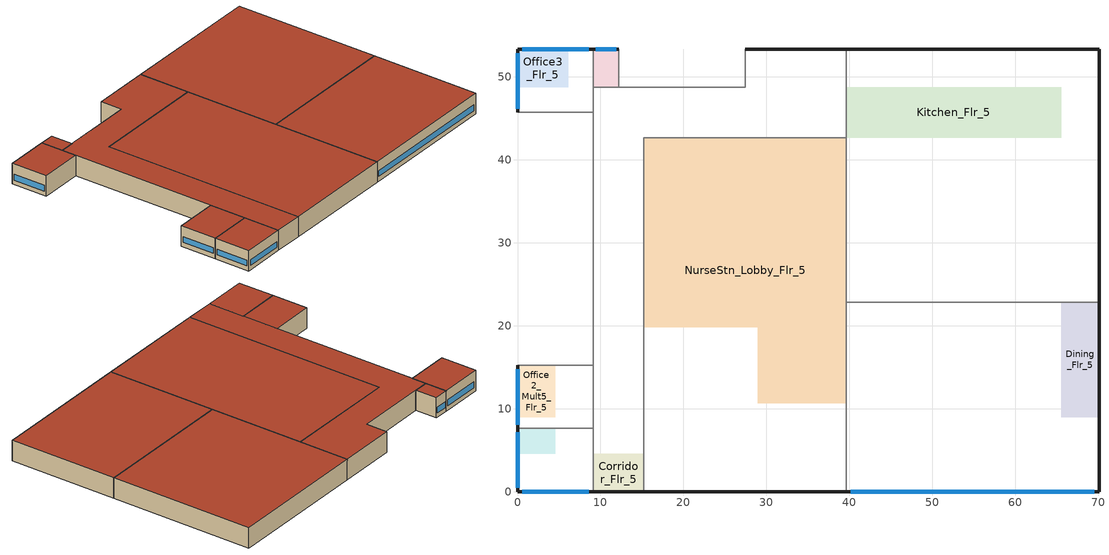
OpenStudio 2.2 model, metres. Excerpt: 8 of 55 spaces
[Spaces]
Office1_Flr_5
 floor adiabatic: 4.57,7.62 4.57,4.57 0,4.57 0,7.62 z17.07
 wall outside: 0,7.62 0,0 9.14,0 z17.07:21.34
 wall to Office2_Mult5_Flr_5: 9.14,7.62 0,7.62 z17.07:21.34
 wall to Corridor_Flr_5: 9.14,0 9.14,7.62 z17.07:21.34
 window: 0,7.16 0,0.46 / 0.55,0 8.59,0 z17.98:19.2
 roof outside: 9.14,0 9.14,7.62 0,7.62 0,0 z21.34
Corridor_Flr_5
 floor adiabatic: 15.24,4.57 15.24,0 9.14,0 9.14,4.57 z17.07
 wall outside: 39.62,53.34 27.43,53.34 / 9.14,0 15.24,0 z17.07:21.34
 wall to Office2_Mult5_Flr_5: 9.14,15.24 9.14,7.62 z17.07:21.34
 wall adiabatic: 9.14,45.72 9.14,15.24 / 27.43,53.34 27.43,48.77 12.19,48.77 z17.07:21.34
 wall to Office3_Flr_5: 9.14,48.77 9.14,45.72 z17.07:21.34
 wall to Office4_Mult6_Flr_5: 12.19,48.77 9.14,48.77 z17.07:21.34
 wall to Kitchen_Flr_5: 39.62,42.67 39.62,53.34 z17.07:21.34
 wall to NurseStn_Lobby_Flr_5: 15.24,0 15.24,42.67 39.62,42.67 z17.07:21.34
 roof outside: 15.24,0 15.24,42.67 39.62,42.67 39.62,53.34 27.43,53.34 27.43,48.77 9.14,48.77 9.14,0 z21.34
NurseStn_Lobby_Flr_5
 floor adiabatic: 39.62,42.67 39.62,10.67 28.96,10.67 28.96,19.81 15.24,19.81 15.24,42.67 z17.07
 wall outside: 15.24,0 39.62,0 z17.07:21.34
 wall to Dining_Flr_5: 39.62,0 39.62,22.86 z17.07:21.34
 wall to Kitchen_Flr_5: 39.62,22.86 39.62,42.67 z17.07:21.34
 roof outside: 39.62,0 39.62,42.67 15.24,42.67 15.24,0 z21.34
Dining_Flr_5
 floor adiabatic: 70.1,22.86 70.1,8.99 65.53,8.99 65.53,22.86 z17.07
 wall outside: 39.62,0 70.1,0 70.1,22.86 z17.07:21.34
 wall to Kitchen_Flr_5: 70.1,22.86 39.62,22.86 z17.07:21.34
 window: 40.2,0 69.53,0 z17.98:19.2
 roof outside: 70.1,0 70.1,22.86 39.62,22.86 39.62,0 z21.34
Office2_Mult5_Flr_5
 floor adiabatic: 4.57,15.24 4.57,8.99 0,8.99 0,15.24 z17.07
 wall outside: 0,15.24 0,7.62 z17.07:21.34
 wall adiabatic: 9.14,15.24 0,15.24 z17.07:21.34
 window: 0,14.78 0,8.08 z17.98:19.2
 roof outside: 9.14,7.62 9.14,15.24 0,15.24 0,7.62 z21.34
Kitchen_Flr_5
 floor adiabatic: 65.53,48.77 65.53,42.67 39.62,42.67 39.62,48.77 z17.07
 wall outside: 70.1,22.86 70.1,53.34 39.62,53.34 z17.07:21.34
 roof outside: 70.1,22.86 70.1,53.34 39.62,53.34 39.62,22.86 z21.34
Office3_Flr_5
 floor adiabatic: 6.1,53.34 6.1,48.77 0,48.77 0,53.34 z17.07
 wall outside: 9.14,53.34 0,53.34 0,45.72 z17.07:21.34
 wall to Office4_Mult6_Flr_5: 9.14,48.77 9.14,53.34 z17.07:21.34
 wall adiabatic: 0,45.72 9.14,45.72 z17.07:21.34
 window: 8.59,53.34 0.55,53.34 / 0,52.88 0,46.18 z17.98:19.2
 roof outside: 9.14,45.72 9.14,53.34 0,53.34 0,45.72 z21.34
Office4_Mult6_Flr_5
 floor adiabatic: 12.19,53.34 12.19,48.77 9.14,48.77 9.14,53.34 z17.07
 wall outside: 12.19,53.34 9.14,53.34 z17.07:21.34
 wall adiabatic: 12.19,48.77 12.19,53.34 z17.07:21.34
 window: 11.88,53.34 9.45,53.34 z17.98:19.2
 roof outside: 12.19,48.77 12.19,53.34 9.14,53.34 9.14,48.77 z21.34
[Building]
NECB_2011Hospital: Standards Number of Stories=6; Standards Number of Above Ground Stories=5; Standards Building Type=Hospital
[Site]
Vancouver Int'l_BC_CAN: Latitude {deg}=49.18; Longitude {deg}=-123.17; Time Zone {hr}=-8; Elevation {m}=2
[ClimateZones]
Climate Zone Institution Name 1=ASHRAE; Climate Zone Document Name 1=ANSI/ASHRAE Standard 169; Climate Zone Document Year 1=2006; Climate Zone Institution Name 2=CEC; Climate Zone Document Name 2=California Climate Zone Descriptions; Climate Zone Document Year 2=1995
[Site:WaterMainsTemperature]
Calculation Method=Correlation; Annual Average Outdoor Air Temperature {C}=9.71667; Maximum Difference In Monthly Average Outdoor Air Temperatures {deltaC}=13.9
[SizingPeriod:DesignDay] Barometric Pressure {Pa}=101301; Sky Clearness=0; Rain Indicator=0; Snow Indicator=0; Day of Month=21; Daylight Saving Time Indicator=0; Humidity Indicating Type=Wetbulb; Dry-Bulb Temperature Range Modifier Type=DefaultMultipliers
Name | Maximum Dry-Bulb Temperature {C} | Daily Dry-Bulb Temperature Range {deltaC} | Humidity Indicating Conditions at Maximum Dry-Bulb | Wind Speed {m/s} | Wind Direction {deg} | Month | Day Type | Solar Model Indicator | ASHRAE Taub | ASHRAE Taud
Vancouver Int'l Ann Htg 99.6% Condns DB | -7 | 0 | -7 | 2.9 | 100 | 12 | WinterDesignDay | ASHRAEClearSky
Vancouver Int'l Ann Clg .4% Condns DB=>MWB | 25 | 7.6 | 18.2 | 3.6 | 300 | 8 | SummerDesignDay | ASHRAETau | 0.371 | 2.445
[Site:GroundTemperature:BuildingSurface]
19.527, 19.502, 19.536, 19.598, 20.002, 21.64, 22.225, 22.375, 21.449, 20.121, 19.802, 19.633
[WindowMaterial:Blind]
Window Material Blind 1: Slat Width {m}=0.025; Slat Separation {m}=0.01875; Front Side Slat Beam Solar Reflectance=0.5; Back Side Slat Beam Solar Reflectance=0.5; Front Side Slat Diffuse Solar Reflectance=0.5; Back Side Slat Diffuse Solar Reflectance=0.5; Slat Beam Visible Transmittance=0
[ShadingControl]
Shading Control 1: Shading Type=InteriorBlind; Shading Device Material=Window Material Blind 1
[BuildingStory] Nominal Z Coordinate {m}=0; Nominal Floor to Floor Height {m}=4.2672
Building Story 6; Building Story 7
[Space] Building Story=Building Story 7
Name | Space Type | Thermal Zone
Office1_Flr_5 | Space Function Office - enclosed - occsens | TZ-Office1_Flr_5
Corridor_Flr_5 | Space Function Hospital corr. >= 2.4m-sch-B | TZ-Corridor_Flr_5
NurseStn_Lobby_Flr_5 | Space Function Hospital - nurses' station | TZ-NurseStn_Lobby_Flr_5
Dining_Flr_5 | Space Function Dining - bar lounge/leisure | TZ-Dining_Flr_5
Office2_Mult5_Flr_5 | Space Function Office - enclosed | TZ-Office2_Mult5_Flr_5
Kitchen_Flr_5 | Space Function Food preparation | TZ-Kitchen_Flr_5
Office3_Flr_5 | Space Function Office - enclosed | TZ-Office3_Flr_5
Office4_Mult6_Flr_5 | Space Function Office - enclosed - occsens | TZ-Office4_Mult6_Flr_5
[ThermalZone] Use Ideal Air Loads=No
Name | Multiplier
TZ-Office2_Mult5_Flr_5 | 5
TZ-Office4_Mult6_Flr_5 | 6
TZ-Corridor_Flr_5; TZ-Office3_Flr_5; TZ-NurseStn_Lobby_Flr_5; TZ-Dining_Flr_5; TZ-Office1_Flr_5; TZ-Kitchen_Flr_5
[SpaceType] Standards Building Type=Space Function
Name | Standards Space Type
Space Function Hospital corr. >= 2.4m-sch-B | Hospital corr. >= 2.4m-sch-B
Space Function Dining - bar lounge/leisure | Dining - bar lounge/leisure
Space Function Hospital - nurses' station | Hospital - nurses' station
Space Function Food preparation | Food preparation
Space Function Office - enclosed | Office - enclosed
Space Function Office - enclosed - occsens | Office - enclosed - occsens
